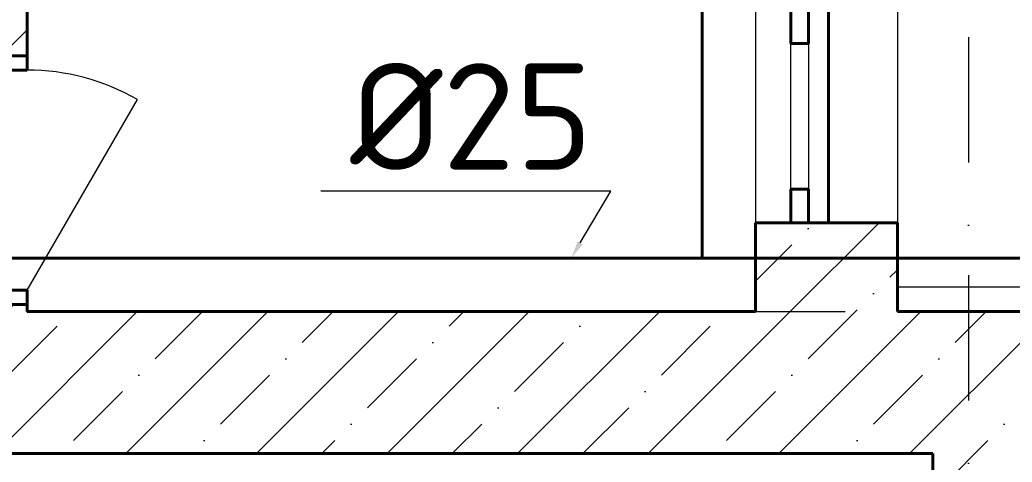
# Model space of a CAD drawing. Header units: feet. Extents: x -10410 to 374725, y -46422 to 88923.
# Drawn here: x 53394 to 56188, y 45212 to 46457 of the extents above; entities that cross this region are included whole.
import ezdxf
from ezdxf import colors
from ezdxf.entities.mleader import LeaderData, LeaderLine
from ezdxf.enums import TextEntityAlignment as Align
from ezdxf.math import Vec2, Vec3

# ---------------------------------------------------------------- set-up
doc = ezdxf.new("R2010")
doc.units = ezdxf.units.FT
doc.header["$MEASUREMENT"] = 0
doc.set_wipeout_variables(frame=1)
doc.linetypes.add('Wipeout_Contour', pattern=[1000, 0, -1000])
doc.linetypes.add('Штрихпунктирная', pattern=[670.2777624130249, 352.777767181396, -176.388883590699, 0, -141.11111164093])
for name, color, linetype, lineweight in [('Водоснабж.', 160, 'Continuous', 40), ('Двери ArchiCAD_Ном._пера__1', 7, 'Continuous', 20), ('Двери ArchiCAD_Ном._пера__21', 7, 'Continuous', 40), ('Двери ArchiCAD_Ном._пера__74', 255, 'Continuous', 0), ('Интерьер - Мебель_Ном._пера__7', 7, 'Continuous', 20), ('Конструктив - Перекрытия_Ном._пера__21', 7, 'Continuous', 40), ('Конструктив - Стены Несущие_Ном._пера__21', 7, 'Continuous', 40), ('Окна ArchiCAD_Ном._пера__120', 7, 'Continuous', 5), ('Окна ArchiCAD_Ном._пера__21', 7, 'Continuous', 40), ('Элемент Модели - Оси_Ном._пера__1', 7, 'Continuous', 20)]:
    doc.layers.add(name, color=color, linetype=linetype, lineweight=lineweight)
for name, color, linetype in [('Двери ArchiCAD', 7, 'Continuous'), ('Интерьер - Мебель', 7, 'Continuous'), ('Конструктив - Перекрытия', 7, 'Continuous'), ('Конструктив - Стены Несущие', 7, 'Continuous'), ('Окна ArchiCAD', 7, 'Continuous'), ('Элемент Модели - Оси', 7, 'Continuous')]:
    doc.layers.add(name, color=color, linetype=linetype)
doc.layers.add('Конструктив - Стены Несущие_Ном._пера__170', color=7, linetype='Continuous', lineweight=5, true_color=0x9f9f00)
doc.layers.add('Элемент Модели - Оси_Ном._пера__94', color=7, linetype='Continuous', lineweight=5, true_color=0xdc4f00)
doc.styles.get("Standard").update_dxf_attribs({"font": 'isocpeur.ttf'})
doc.styles.add('СГЕНЕРИР_СТИЛЬ_1', font='arial.ttf')
pattern_1 = [(44.99999999999999, (0, 0), (-183.8477563649663, 183.8477563649665), []), (44.99999999999999, (-91.92387818248316, 91.92387818248324), (-183.8477563649663, 183.8477563649665), [194.9999928474, -64.9999976158, 0, -64.9999976158])]

# ---------------------------------------------------------------- blocks, each defined once
blk = doc.blocks.new('Перекрытие_11', base_point=(2.014418280687986e-13, 3249.999870023374))
at = {"layer": 'Конструктив - Перекрытия_Ном._пера__21', "linetype": 'Continuous', "flags": 128}
blk.add_lwpolyline([(2.014418280687986e-13, 3249.999870023374), (349.5340104427439, 3249.999870023374), (349.5340104427439, 6200.039066075157), (2.014418280687986e-13, 6200.039066075157), (2.014418280687986e-13, 9399.999870023372), (14400, 9399.999870023372), (14400, 6200.039066075157), (14005.69794721407, 6200.039066075157), (14005.69794721407, 3249.999870023374), (14400, 3249.999870023374), (14400, -5.845098360879319e-05), (8689.176096130459, -5.845098360879319e-05), (8689.176096130459, -1641.589501266232), (5700.804234318001, -1641.589501266232), (5700.804234318001, -5.845098360879319e-05), (2.014418280687986e-13, -5.845098360879319e-05)], close=True, dxfattribs=at)
blk = doc.blocks.new('Стена_2', base_point=(14400, 0))
at = {"color": 254, "linetype": 'Wipeout_Contour', "lineweight": 0, "ltscale": 88046.64995264722}
blk.add_wipeout([(14699.999977648238, 3399.9999999999973), (14300, 3000.00002235176), (14300, 1899.937327146363), (14399.999980628472, 1899.937327146363), (14449.999998509882, 1899.937327146363), (14699.999977648238, 1899.937327146363)], dxfattribs=at).dxf.layer = 'Конструктив - Стены Несущие'
at = {"layer": 'Конструктив - Стены Несущие_Ном._пера__170', "linetype": 'Continuous'}
h = blk.add_hatch(dxfattribs=at)
h.set_pattern_fill('ЖЕЛЕЗОБЕТОН', color=256, style=0, pattern_type=2)
h.set_pattern_definition(pattern_1)
h.paths.add_polyline_path([(14699.99997764823, 3399.999999999997), (14300, 3000.00002235176), (14300, 1899.937327146363), (14399.99998062847, 1899.937327146363), (14449.99999850988, 1899.937327146363), (14699.99997764823, 1899.937327146363)])
at = {"layer": 'Конструктив - Стены Несущие_Ном._пера__21', "linetype": 'Continuous', "flags": 128}
blk.add_lwpolyline([(14300, 2999.999999999997), (14300, 1899.937343537656)], dxfattribs=at)
blk = doc.blocks.new('Окно 18_4')
at = {"layer": 'Окна ArchiCAD_Ном._пера__120', "linetype": 'Continuous'}
for p, q in [((-300, 250.0000000000001), (300, 250.0000000000001)), ((-205, 0), (205, 0)), ((205, -50), (-205, -50)), ((-300, -150), (300, -150))]:
    blk.add_line(p, q, dxfattribs=at)
at = {"layer": 'Окна ArchiCAD_Ном._пера__21', "linetype": 'Continuous'}
for p, q in [((-300, 0), (-205, 0)), ((-300, -50), (-300, 0)), ((-205, 0), (-205, -50)), ((205, -50), (205, 0)), ((205, 0), (300, 0)), ((300, -50), (300, 0)), ((-205, -50), (-300, -50)), ((300, -50), (205, -50))]:
    blk.add_line(p, q, dxfattribs=at)
blk = doc.blocks.new('Стена_12', base_point=(13900, 3399.999999999997))
at = {"color": 254, "linetype": 'Wipeout_Contour', "lineweight": 0, "ltscale": 86541.56340049974}
blk.add_wipeout([(13800, 3399.999999999997), (14200.000016658685, 3399.999999999997), (14200.000016658685, 3649.9355752390643), (13950.000000472728, 3649.9355752390643), (13900.000015713229, 3649.9355752390643), (13800, 3649.9355752390643)], dxfattribs=at).dxf.layer = 'Конструктив - Стены Несущие'
at = {"layer": 'Конструктив - Стены Несущие_Ном._пера__170', "linetype": 'Continuous'}
h = blk.add_hatch(dxfattribs=at)
h.set_pattern_fill('ЖЕЛЕЗОБЕТОН', color=256, style=0, pattern_type=2)
h.set_pattern_definition(pattern_1)
h.paths.add_polyline_path([(13800, 3399.999999999997), (14200.00001665868, 3399.999999999997), (14200.00001665868, 3649.935575239064), (13950.00000047272, 3649.935575239064), (13900.00001571323, 3649.935575239064), (13800, 3649.935575239064)])
at = {"layer": 'Конструктив - Стены Несущие_Ном._пера__21', "linetype": 'Continuous'}
for p, q in [((13800, 3649.935580958386), (13900, 3649.935580958386)), ((13900, 3649.935580958386), (13950, 3649.935580958386)), ((13950, 3649.935580958386), (14200, 3649.935580958386))]:
    blk.add_line(p, q, dxfattribs=at)
at = {"layer": 'Конструктив - Стены Несущие_Ном._пера__21', "linetype": 'Continuous', "flags": 128}
for points in [[(13800, 3649.935575239064), (13800, 3399.999999999997)], [(14200, 3399.999999999997), (14200, 3649.935598813136)]]:
    blk.add_lwpolyline(points, dxfattribs=at)
at = {"layer": 'Окна ArchiCAD', "color": 21, "linetype": 'Continuous', "lineweight": 30, "true_color": 0xff9955, "zscale": 1000, "rotation": 270}
blk.add_blockref('Окно 18_4', (13950, 3949.935580958386), dxfattribs=at)
blk = doc.blocks.new('Однопольная Дверь 18_5')
at = {"layer": 'Двери ArchiCAD_Ном._пера__1', "linetype": 'Continuous'}
blk.add_line((309.9999999999999, 0), (-226.935750346352, 309.9999999999999), dxfattribs=at)
at = {"layer": 'Двери ArchiCAD_Ном._пера__21', "linetype": 'Continuous'}
for p, q in [((-350, 0), (-387, 0)), ((-310, 0), (-350, 0)), ((-350, 0), (-350, -115)), ((-350, 0), (-350, -100)), ((-310, -115), (-310, 0)), ((350, 0), (310, 0)), ((310, 0), (310, -115)), ((350, -115), (350, 0)), ((350, 0), (350, -100)), ((350, 0), (387, 0)), ((-350, -100), (-387, -100)), ((350, -100), (387, -100)), ((-350, -115), (-310, -115)), ((310, -115), (350, -115))]:
    blk.add_line(p, q, dxfattribs=at)
at = {"layer": 'Двери ArchiCAD_Ном._пера__74', "linetype": 'Continuous'}
blk.add_arc((309.9999999999999, 0), 619.9999999999999, 150, 180, dxfattribs=at)
blk = doc.blocks.new('Стена_22', base_point=(11700.24906046844, 5000.039151678197))
at = {"color": 254, "linetype": 'Wipeout_Contour', "lineweight": 0, "ltscale": 50865.84538059111}
blk.add_wipeout([(11650.24905633021, 4962.269841904894), (11750.249059334425, 4962.269841904894), (11750.249059334425, 5000.0391516781965), (11650.249069441235, 5000.0391516781965)], dxfattribs=at).dxf.layer = 'Конструктив - Стены Несущие'
at = {"color": 254, "linetype": 'Wipeout_Contour', "lineweight": 0, "ltscale": 49713.88365109595}
blk.add_wipeout([(11750.249059334425, 4262.269847097451), (11650.24905633021, 4262.269847097451), (11650.249069441235, 4120.174000976913), (11750.249059334425, 4120.174000976913)], dxfattribs=at).dxf.layer = 'Конструктив - Стены Несущие'
at = {"color": 254, "linetype": 'Wipeout_Contour', "lineweight": 0, "ltscale": 48748.29968586657}
blk.add_wipeout([(11650.249069878448, 3399.999999999997), (11750.249061084538, 3399.999999999997), (11750.249061084538, 3420.1739910068923), (11650.249069878448, 3420.1739910068923)], dxfattribs=at).dxf.layer = 'Конструктив - Стены Несущие'
at = {"layer": 'Конструктив - Стены Несущие_Ном._пера__170', "linetype": 'Continuous'}
h = blk.add_hatch(dxfattribs=at)
h.set_pattern_fill('ЖЕЛЕЗОБЕТОН', color=256, style=0, pattern_type=2)
h.set_pattern_definition(pattern_1)
h.paths.add_polyline_path([(11650.24905633021, 4962.269841904894), (11750.24905933442, 4962.269841904894), (11750.24905933442, 5000.039151678197), (11650.24906944123, 5000.039151678197)])
h = blk.add_hatch(dxfattribs=at)
h.set_pattern_fill('ЖЕЛЕЗОБЕТОН', color=256, style=0, pattern_type=2)
h.set_pattern_definition(pattern_1)
h.paths.add_polyline_path([(11750.24905933442, 4262.269847097452), (11650.24905633021, 4262.269847097452), (11650.24906944123, 4120.174000976914), (11750.24905933442, 4120.174000976914)])
h = blk.add_hatch(dxfattribs=at)
h.set_pattern_fill('ЖЕЛЕЗОБЕТОН', color=256, style=0, pattern_type=2)
h.set_pattern_definition(pattern_1)
h.paths.add_polyline_path([(11650.24906987845, 3399.999999999997), (11750.24906108455, 3399.999999999997), (11750.24906108455, 3420.173991006892), (11650.24906987845, 3420.173991006892)])
at = {"layer": 'Конструктив - Стены Несущие_Ном._пера__21', "linetype": 'Continuous'}
for p, q in [((11650.24906046844, 4962.269847742529), (11650.24906046844, 4999.26984774253)), ((11750.24906046844, 4962.269847742529), (11750.24906046844, 4999.26984774253)), ((11750.24906046844, 4962.269847742529), (11650.24906046844, 4962.269847742529)), ((11650.24906046844, 4262.26984774253), (11650.24906046844, 4225.269847742529)), ((11750.24906046844, 4262.26984774253), (11650.24906046844, 4262.26984774253)), ((11750.24906046844, 4262.26984774253), (11750.24906046844, 4225.269847742529)), ((11650.24906046843, 4120.173991979572), (11650.24906046843, 4157.173991979572)), ((11750.24906046843, 4120.173991979572), (11750.24906046843, 4157.173991979572)), ((11750.24906046843, 4120.173991979572), (11650.24906046843, 4120.173991979572)), ((11650.24906046843, 3420.173991979571), (11650.24906046843, 3383.173991979571)), ((11750.24906046843, 3420.173991979571), (11650.24906046843, 3420.173991979571)), ((11750.24906046843, 3420.173991979571), (11750.24906046843, 3383.173991979571))]:
    blk.add_line(p, q, dxfattribs=at)
at = {"layer": 'Конструктив - Стены Несущие_Ном._пера__21', "linetype": 'Continuous', "flags": 128}
for points in [[(11650.24906046843, 5000.039151678197), (11650.24906046843, 4962.269851364119)], [(11750.24906046843, 5000.039151678197), (11650.24906046843, 5000.039151678197)], [(11750.24906046843, 4962.26985136412), (11750.24906046843, 5000.039151678197)], [(11650.24906046843, 4262.269841394097), (11650.24906046843, 4250.232902496938)], [(11750.24906046843, 4120.174000976914), (11750.24906046843, 4262.269841394097)], [(11650.24906046843, 4150.232902496938), (11650.24906046843, 4120.174000976914)], [(11650.24906046843, 3420.173991006892), (11650.24906046843, 3399.999999999997)], [(11750.24906046843, 3399.999999999997), (11750.24906046843, 3420.173991006892)]]:
    blk.add_lwpolyline(points, dxfattribs=at)
at = {"layer": 'Двери ArchiCAD', "linetype": 'Continuous', "xscale": -1, "zscale": 1000, "rotation": 270}
blk.add_blockref('Однопольная Дверь 18_5', (11750.24906046843, 4612.26984774253), dxfattribs=at)
at = {"layer": 'Двери ArchiCAD', "linetype": 'Continuous', "zscale": 1000, "rotation": 270}
blk.add_blockref('Однопольная Дверь 18_5', (11750.24906046843, 3770.173991979571), dxfattribs=at)
blk = doc.blocks.new('Стена_29', base_point=(10051.30337495443, 3399.999999999996))
at = {"color": 254, "linetype": 'Wipeout_Contour', "lineweight": 0, "ltscale": 50799.59750387362}
blk.add_wipeout([(10051.30337495443, 2999.999999999996), (14299.999999999995, 2999.9999999999964), (14699.999999999996, 3399.9999999999964), (10051.30337495443, 3399.999999999996)], dxfattribs=at).dxf.layer = 'Конструктив - Стены Несущие'
at = {"layer": 'Конструктив - Стены Несущие_Ном._пера__170', "linetype": 'Continuous'}
h = blk.add_hatch(dxfattribs=at)
h.set_pattern_fill('ЖЕЛЕЗОБЕТОН', color=256, style=0, pattern_type=2)
h.set_pattern_definition(pattern_1)
h.paths.add_polyline_path([(10051.30337495443, 2999.999999999996), (14300, 2999.999999999997), (14700, 3399.999999999997), (10051.30337495443, 3399.999999999996)])
at = {"layer": 'Конструктив - Стены Несущие_Ном._пера__21', "linetype": 'Continuous', "flags": 128}
for points in [[(13800, 3399.999999999997), (11750.24906046843, 3399.999999999996)], [(14700, 3399.999999999997), (14200, 3399.999999999997)], [(10051.30337495443, 2999.999999999996), (14300, 2999.999999999997)]]:
    blk.add_lwpolyline(points, dxfattribs=at)
blk = doc.blocks.new('Руст Угловой 18')
at = {"layer": 'Интерьер - Мебель_Ном._пера__7', "linetype": 'Continuous'}
for p, q in [((70.00000000000004, 300), (1.83697019872103e-14, 300)), ((1.83697019872103e-14, 300), (0, 0)), ((70.00000000000001, -70), (70.00000000000004, 300)), ((0, 0), (-500, 0)), ((-500, 0), (-500, -70)), ((-500, -70), (70.00000000000001, -70))]:
    blk.add_line(p, q, dxfattribs=at)
blk = doc.blocks.new('Стандартный Маркер Сетки_2')
at = {"layer": 'Элемент Модели - Оси_Ном._пера__94', "linetype": 'Штрихпунктирная'}
for p, q in [((1000, 0), (17700, 0)), ((17700, 0), (18700, 0))]:
    blk.add_line(p, q, dxfattribs=at)
at = {"layer": 'Элемент Модели - Оси_Ном._пера__1', "style": 'СГЕНЕРИР_СТИЛЬ_1'}
blk.add_attdef('AC_MarkerText_1', text='', height=350.0000000000001, dxfattribs=at).set_placement((-500, 20.00049999999989), align=Align.MIDDLE_CENTER)
blk = doc.blocks.new('Стандартный Маркер Сетки_5')
at = {"layer": 'Элемент Модели - Оси_Ном._пера__94', "linetype": 'Штрихпунктирная'}
blk.add_line((1000.000000000005, 0), (15208.94395321792, 0), dxfattribs=at)
at = {"layer": 'Элемент Модели - Оси_Ном._пера__1', "style": 'СГЕНЕРИР_СТИЛЬ_1'}
blk.add_attdef('AC_MarkerText_1', text='', height=350.0000000000001, rotation=90.00000000000001, dxfattribs=at).set_placement((16708.94395321793, 20.00050000000522), align=Align.MIDDLE_CENTER)

msp = doc.modelspace()

# ---------------------------------------------------------------- linework, layer by layer
at = {"layer": 'Водоснабж.'}
msp.add_line((55315.19069370601, 46776.46935456678), (55315.19069370602, 45786.16004425869), dxfattribs=at)

# ---------------------------------------------------------------- block references
at = {"layer": 'Конструктив - Перекрытия', "linetype": 'Continuous'}
msp.add_blockref('Перекрытие_11', (41665.19069370602, 45485.75015979991), dxfattribs=at)

# ---------------------------------------------------------------- leaders
at = {"layer": 'Водоснабж.'}
ml = msp.add_multileader_mtext('Standard', dxfattribs=at)
ml.set_content('%%C25', color=256)
ml.set_leader_properties(lineweight=5)
ml.build(insert=Vec2(0, 0))
ml.multileader.update_dxf_attribs({"text_left_attachment_type": 6, "text_right_attachment_type": 6, "dogleg_length": 0.36, "arrow_head_size": 50})
ctx = ml.context
ctx.base_point, ctx.char_height, ctx.arrow_head_size, ctx.landing_gap_size, ctx.plane_origin = Vec3(54327.55124001576, 45975.10763035214), 300, 50, 50, Vec3(54946.56206558354, 45786.16004425869)
ctx.left_attachment, ctx.right_attachment, ctx.text_align_type = 6, 6, 2
notes = []
notes.append((ctx, [(0, (1, 1, 0), (55057.91124001576, 45975.10763035214), (-1, 0), 0.36, [(0, [(54946.56206558354, 45786.16004425869)], 0, [])])]))
ctx.mtext.insert, ctx.mtext.alignment, ctx.mtext.flow_direction = Vec3(55007.55124001576, 46335.10763035214), 3, 5
for ctx, leaders in notes:
    for number, flags, end, landing, length, lines in leaders:
        leader = LeaderData()
        leader.index, (leader.has_last_leader_line, leader.has_dogleg_vector, leader.attachment_direction) = number, flags
        leader.last_leader_point, leader.dogleg_vector, leader.dogleg_length = Vec3(end), Vec3(landing), length
        for number, points, colour, breaks in lines:
            line = LeaderLine()
            line.index, line.vertices, line.color, line.breaks = number, Vec3.list(points), colors.encode_raw_color(colour), breaks
            leader.lines.append(line)
        ctx.leaders.append(leader)

# ---------------------------------------------------------------- next in the draw order: block references
at = {"layer": 'Конструктив - Стены Несущие'}
for name, p in [('Стена_12', (55565.19069370601, 45635.75028977654)), ('Стена_22', (53365.43975417445, 47235.78944145473)), ('Стена_2', (56065.19069370601, 42235.75028977654))]:
    msp.add_blockref(name, p, dxfattribs=at)

# ---------------------------------------------------------------- next in the draw order: linework, layer by layer
at = {"layer": 'Водоснабж.'}
for p, q in [((52296.77654193059, 45786.16004425869), (55315.190693706, 45786.16004425869)), ((55315.190693706, 45786.16004425869), (56365.19069370602, 45786.16004425869))]:
    msp.add_line(p, q, dxfattribs=at)

# ---------------------------------------------------------------- next in the draw order: block references
at = {"layer": 'Конструктив - Стены Несущие'}
msp.add_blockref('Стена_29', (51716.49406866045, 45635.75028977654), dxfattribs=at)

# ---------------------------------------------------------------- next in the draw order: block references
at = {"layer": 'Интерьер - Мебель', "color": 214, "linetype": 'Continuous', "lineweight": 20, "xscale": -1, "zscale": 1000, "rotation": 180}
msp.add_blockref('Руст Угловой 18', (56365.19069370602, 45635.75028977654), dxfattribs=at)
at = {"layer": 'Элемент Модели - Оси', "color": 8, "linetype": 'Continuous', "lineweight": 20, "zscale": 1000, "rotation": 270}
msp.add_blockref('Стандартный Маркер Сетки_5', (56065.19069370595, 51430.93789352813), dxfattribs=at)
at = {"layer": 'Элемент Модели - Оси', "color": 8, "linetype": 'Continuous', "lineweight": 20, "zscale": 1000}
msp.add_blockref('Стандартный Маркер Сетки_2', (37665.19069370602, 45635.75028977654), dxfattribs=at)

doc.saveas('drawing.dxf')
